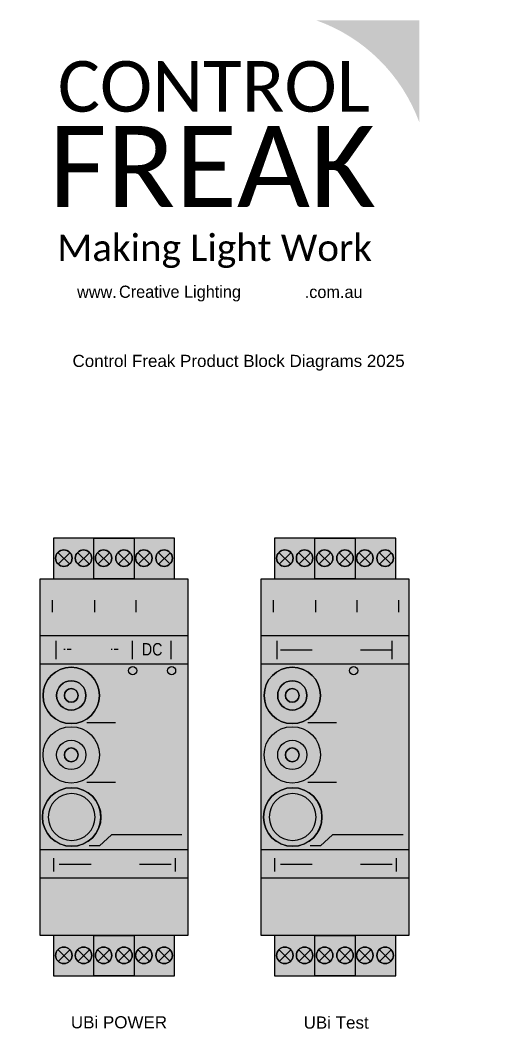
# Model space of a CAD drawing. Header units: millimetres. Extents: x -41 to 354635, y 12 to 309.
# Drawn here: x 183.2 to 300.9, y 13 to 261.9 of the extents above; entities that cross this region are included whole.
import ezdxf

# ---------------------------------------------------------------- set-up
doc = ezdxf.new("R2010")
doc.units = ezdxf.units.MM
doc.linetypes.add('AGI32-Dot', pattern=[0.25, 0, -0.25])
doc.linetypes.add('BORDERX2', pattern=[3.5, 1, -0.5, 1, -0.5, 0, -0.5])
doc.styles.add('ARIALN', font='ARIALN.TTF')
doc.styles.add('MtXpl_Calibri', font='', dxfattribs={"height": 0.2})
doc.styles.get("Standard").update_dxf_attribs({"font": 'arial.ttf'})
doc.styles.get('MtXpl_Calibri').set_extended_font_data('Calibri')

# ---------------------------------------------------------------- blocks, each defined once
blk = doc.blocks.new('CF_UBI_TEST')
h = blk.add_hatch(color=3)
h.dxf.hatch_style = 1
h.paths.add_polyline_path([(13.19, 98.01), (3.28, 98.01), (3.28, 88.01), (13.19, 88.01)])
h = blk.add_hatch(color=3)
h.dxf.hatch_style = 1
h.paths.add_polyline_path([(23.15, 88.01), (13.19, 88.01), (13.19, 98.01), (23.15, 98.01)])
h = blk.add_hatch(color=3)
h.dxf.hatch_style = 1
h.paths.add_polyline_path([(23.15, 88.01), (33.18, 88.01), (33.18, 98.01), (23.15, 98.01)])
at = {"true_color": 0xffffff}
for points in [[(7.86, 93.1, 1), (3.79, 93.1, 1)], [(12.72, 93.1, 1), (8.66, 93.1, 1)], [(17.67, 93.1, 1), (13.61, 93.1, 1)], [(22.7, 93.1, 1), (18.64, 93.1, 1)], [(27.61, 93.1, 1), (23.55, 93.1, 1)], [(32.61, 93.1, 1), (28.55, 93.1, 1)], [(7.86, -4.91, 1), (3.79, -4.91, 1)], [(12.72, -4.91, 1), (8.66, -4.91, 1)], [(17.67, -4.91, 1), (13.61, -4.91, 1)], [(22.7, -4.91, 1), (18.64, -4.91, 1)], [(27.61, -4.91, 1), (23.55, -4.91, 1)], [(32.61, -4.91, 1), (28.55, -4.91, 1)]]:
    blk.add_hatch(color=7, dxfattribs=at).paths.add_polyline_path(points)
at = {"true_color": 0x000000}
blk.add_hatch(color=18, dxfattribs=at).paths.add_polyline_path([(36.46, 0), (0, 0), (0, 88.01), (36.46, 88.01)])
for color, points in [(1, [(14.62, 59.23, 1), (0.7, 59.23, 1)]), (1, [(14.62, 59.23, 1), (0.7, 59.23, 1)]), (18, [(11.27, 59.23, 1), (4.05, 59.23, 1)]), (8, [(9.36, 59.23, 1), (5.96, 59.23, 1)]), (8, [(9.36, 44.56, 1), (5.96, 44.56, 1)])]:
    blk.add_hatch(color=color).paths.add_polyline_path(points)
at = {"true_color": 0xff8000}
for points in [[(14.98, 29.23, 1), (0.53, 29.23, 1)], [(13.54, 29.23, 1), (1.98, 29.23, 1)]]:
    blk.add_hatch(color=30, dxfattribs=at).paths.add_polyline_path(points)
at = {"true_color": 0x408080}
h = blk.add_hatch(color=137, dxfattribs=at)
h.paths.add_polyline_path([(14.98, 29.23, 1), (0.53, 29.23, 1)])
h.paths.add_polyline_path([(13.54, 29.23, 1), (1.98, 29.23, 1)])
h = blk.add_hatch(color=3)
h.dxf.hatch_style = 1
h.paths.add_polyline_path([(13.19, 0), (3.28, 0), (3.28, -10), (13.19, -10)])
h = blk.add_hatch(color=3)
h.dxf.hatch_style = 1
h.paths.add_polyline_path([(23.15, -10), (13.19, -10), (13.19, 0), (23.15, 0)])
h = blk.add_hatch(color=3)
h.dxf.hatch_style = 1
h.paths.add_polyline_path([(23.15, -10), (33.18, -10), (33.18, 0), (23.15, 0)])
at = {"color": 18, "ltscale": 0.5}
for p, q in [((4.42, 94.44), (7.28, 91.58)), ((4.51, 91.67), (7.37, 94.53)), ((9.28, 94.44), (12.14, 91.58)), ((9.37, 91.67), (12.23, 94.53)), ((14.23, 94.44), (17.09, 91.58)), ((14.32, 91.67), (17.18, 94.53)), ((19.27, 94.44), (22.13, 91.58)), ((19.36, 91.67), (22.22, 94.53)), ((24.18, 94.44), (27.04, 91.58)), ((24.27, 91.67), (27.13, 94.53)), ((29.18, 94.44), (32.04, 91.58)), ((29.26, 91.67), (32.12, 94.53)), ((4.42, -3.57), (7.28, -6.43)), ((4.51, -6.34), (7.37, -3.48)), ((9.28, -3.57), (12.14, -6.43)), ((9.37, -6.34), (12.23, -3.48)), ((14.23, -3.57), (17.09, -6.43)), ((14.32, -6.34), (17.18, -3.48)), ((19.27, -3.57), (22.13, -6.43)), ((19.36, -6.34), (22.22, -3.48)), ((24.18, -3.57), (27.04, -6.43)), ((24.27, -6.34), (27.13, -3.48)), ((29.18, -3.57), (32.04, -6.43)), ((29.26, -6.34), (32.12, -3.48))]:
    blk.add_line(p, q, dxfattribs=at)
at = {"color": 7, "linetype": 'Continuous'}
for p, q in [((2.96, 82.76), (2.96, 79.78)), ((13.38, 82.76), (13.38, 79.78)), ((23.61, 82.76), (23.61, 79.78)), ((33.89, 82.76), (33.89, 79.78)), ((4.71, 70.44), (12.56, 70.44)), ((24.49, 70.44), (32.34, 70.44)), ((3.39, 15.77), (3.39, 19.06)), ((4.71, 17.63), (12.56, 17.63)), ((24.49, 17.63), (32.34, 17.63)), ((33.41, 15.77), (33.41, 19.06))]:
    blk.add_line(p, q, dxfattribs=at)
for points in [[(3.28, 88.01), (33.18, 88.01), (33.18, 98.01), (3.28, 98.01)], [(13.19, 98.01), (3.28, 98.01), (3.28, 88.01), (13.19, 88.01)], [(23.15, 88.01), (13.19, 88.01), (13.19, 98.01), (23.15, 98.01)], [(23.15, 88.01), (33.18, 88.01), (33.18, 98.01), (23.15, 98.01)], [(3.28, -10), (33.18, -10), (33.18, 0), (3.28, 0)], [(13.19, 0), (3.28, 0), (3.28, -10), (13.19, -10)], [(23.15, -10), (13.19, -10), (13.19, 0), (23.15, 0)], [(23.15, -10), (33.18, -10), (33.18, 0), (23.15, 0)]]:
    blk.add_lwpolyline(points, close=True)
for points in [[(7.86, 93.1, 1), (3.79, 93.1, 1)], [(7.86, 93.1, 1), (3.79, 93.1, 1)], [(12.72, 93.1, 1), (8.66, 93.1, 1)], [(12.72, 93.1, 1), (8.66, 93.1, 1)], [(17.67, 93.1, 1), (13.61, 93.1, 1)], [(17.67, 93.1, 1), (13.61, 93.1, 1)], [(22.7, 93.1, 1), (18.64, 93.1, 1)], [(22.7, 93.1, 1), (18.64, 93.1, 1)], [(27.61, 93.1, 1), (23.55, 93.1, 1)], [(27.61, 93.1, 1), (23.55, 93.1, 1)], [(32.61, 93.1, 1), (28.55, 93.1, 1)], [(32.61, 93.1, 1), (28.55, 93.1, 1)], [(7.86, -4.91, 1), (3.79, -4.91, 1)], [(7.86, -4.91, 1), (3.79, -4.91, 1)], [(12.72, -4.91, 1), (8.66, -4.91, 1)], [(12.72, -4.91, 1), (8.66, -4.91, 1)], [(17.67, -4.91, 1), (13.61, -4.91, 1)], [(17.67, -4.91, 1), (13.61, -4.91, 1)], [(22.7, -4.91, 1), (18.64, -4.91, 1)], [(22.7, -4.91, 1), (18.64, -4.91, 1)], [(27.61, -4.91, 1), (23.55, -4.91, 1)], [(27.61, -4.91, 1), (23.55, -4.91, 1)], [(32.61, -4.91, 1), (28.55, -4.91, 1)], [(32.61, -4.91, 1), (28.55, -4.91, 1)]]:
    blk.add_lwpolyline(points, format="xyb", close=True)
at = {"color": 9}
blk.add_lwpolyline([(36.46, 0), (0, 0), (0, 88.01), (36.46, 88.01)], close=True, dxfattribs=at)
at = {"color": 137}
for points in [[(36.46, 66.91), (0, 66.91), (0, 74.01), (36.46, 74.01)], [(36.46, 14.1), (0, 14.1), (0, 21.2), (36.46, 21.2)]]:
    blk.add_lwpolyline(points, close=True, dxfattribs=at)
at = {"color": 7, "linetype": 'Continuous'}
for points in [[(3.83, 72.71), (3.83, 68.19)], [(32.21, 72.71), (32.21, 68.19)]]:
    blk.add_lwpolyline(points, dxfattribs=at)
at = {"color": 1}
for points in [[(14.62, 59.23, 1), (0.7, 59.23, 1)], [(14.62, 59.23, 1), (0.7, 59.23, 1)], [(11.27, 59.23, 1), (4.05, 59.23, 1)], [(9.36, 59.23, 1), (5.96, 59.23, 1)], [(9.36, 44.56, 1), (5.96, 44.56, 1)], [(14.98, 29.23, 1), (0.53, 29.23, 1)], [(14.98, 29.23, 1), (0.53, 29.23, 1)], [(13.54, 29.23, 1), (1.98, 29.23, 1)], [(13.54, 29.23, 1), (1.98, 29.23, 1)], [(13.54, 29.23, 1), (1.98, 29.23, 1)]]:
    blk.add_lwpolyline(points, format="xyb", close=True, dxfattribs=at)
at = {"color": 137}
for points in [[(18.55, 52.44), (11.53, 52.44)], [(18.55, 37.77), (11.53, 37.77)]]:
    blk.add_lwpolyline(points, dxfattribs=at)
at = {"color": 1}
blk.add_lwpolyline([(34.99, 24.87), (17.61, 24.87), (14.65, 22.08), (12.1, 22.08)], dxfattribs=at)
at = {"ltscale": 0.5}
for centre in [(5.82, 93.1), (10.69, 93.1), (15.64, 93.1), (20.67, 93.1), (25.58, 93.1), (30.58, 93.1), (5.82, -4.91), (10.69, -4.91), (15.64, -4.91), (20.67, -4.91), (25.58, -4.91), (30.58, -4.91)]:
    blk.add_circle(centre, 2.03, dxfattribs=at)
at = {"color": 1}
for radius in [6.96, 3.61]:
    blk.add_circle((7.66, 59.23), radius, dxfattribs=at)
at = {"color": 7, "linetype": 'Continuous'}
blk.add_circle((22.82, 65.35), 1, dxfattribs=at)
at = {"color": 18}
for centre in [(7.66, 59.23), (7.66, 44.56)]:
    blk.add_circle(centre, 1.7, dxfattribs=at)
at = {"color": 137}
for radius in [6.96, 3.61]:
    blk.add_circle((7.66, 44.56), radius, dxfattribs=at)
at = {"color": 30}
blk.add_circle((7.76, 29.23), 7.23, dxfattribs=at)
at = {"color": 7, "attachment_point": 1, "style": 'ARIALN'}
for s, insert, char_height, width in [('{\\H1x;DA}', (4.22, 82.42), 2.098, 51938.4365), ('{\\H1x;DA}', (9.14, 82.42), 2.098, 51938.4365), ('{\\H1x;DA}', (14.3, 82.42), 2.098, 51938.4365), ('{\\H1x;DA}', (19.13, 82.42), 2.098, 51938.4365), ('{\\H1x;DA}', (24.57, 82.42), 2.098, 51938.4365), ('{\\H1x;DA}', (29.41, 82.42), 2.098, 51938.4365), ('{\\H1x;DALI}', (14.37, 72.16), 3.6951, 354377.8999), ('TEST', (19.97, 62.97), 1.9, 51938.4365), ('{\\fCentury Gothic|b0|i0|c0|p0;CONTROL}', (20.15, 59.83), 2.25, 70729.6745), ('DA', (15.88, 54.76), 1.77, 43809.204), ('{\\fCalibri|b0|i0|c0|p0;FREAK}', (20.44, 56.4), 3.7, 113759.6401), ('UBi', (20.4, 50.87), 8.7, 280539.2998), ('DA', (15.88, 40.08), 1.77, 43809.204), ('TEST', (24.19, 35.96), 2.5, 152994.4125), ('WARNING', (21.05, 28.09), 2.528, 273204.308), ('Overvoltage', (21.1, 24.44), 2.3, 245883.8772), ('{\\H1x;DALI}', (14.37, 19.34), 3.6951, 354377.8999), ('{\\H1x;DA}', (4.59, 8.29), 2.098, 51938.4365), ('{\\H1x;DA}', (9.43, 8.29), 2.098, 51938.4365), ('{\\H1x;DA}', (14.3, 8.29), 2.098, 51938.4365), ('{\\H1x;DA}', (19.13, 8.29), 2.098, 51938.4365), ('{\\H1x;DA}', (23.92, 8.29), 2.098, 51938.4365), ('{\\H1x;DA}', (28.75, 8.29), 2.098, 51938.4365)]:
    blk.add_mtext(s, dxfattribs=dict(at, insert=insert, char_height=char_height, width=width))
at = {"flags": 1}
for tag, p in [('DA1+', (5.85, 93.01)), ('DA1-', (10.71, 93.01)), ('DA2+', (15.66, 93.01)), ('DA2-', (20.7, 93.01)), ('DA3+', (5.85, -5)), ('DA3-', (10.71, -5)), ('DA4+', (15.66, -5)), ('DA4-', (20.7, -5)), ('DA5+', (25.61, -5)), ('DA5-', (30.61, -5))]:
    blk.add_attdef(tag, p, '', height=1, dxfattribs=at)
blk = doc.blocks.new('CF_EDIDIO_4P')
at = {"color": 7, "width": 51938.4365, "attachment_point": 1, "style": 'ARIALN'}
for s, insert, char_height in [('{\\H1x;+}', (7.75, 84.67), 2.2), ('-', (12.97, 84.68), 2.2), ('{\\H1x;+}', (22.75, 84.67), 2.2), ('-', (27.97, 84.68), 2.2), ('{\\H1x;IR}', (42.19, 84.68), 2.2), ('3V3', (50.87, 84.7), 2.2), ('-', (58.05, 84.67), 2.2), ('+', (62.84, 84.7), 2.2), ('{\\H0.88x;DATA 1}', (9.26, 79.44), 2.5), ('{\\H0.88x;DATA 2}', (24.26, 79.44), 2.5), ('{\\H0.88x;LG}', (36.99, 79.44), 2.5), ('{\\H0.88x;LG}', (46.99, 79.44), 2.5), ('{\\H0.88x;24V}', (58.67, 79.44), 2.5), ('{\\H0.88x;DALI / DMX LINES}', (9.63, 71.58), 2.5), ('{\\H0.88x;AUXILARY}', (39.6, 71.58), 2.5), ('{\\H0.88x;DC IN}', (57.74, 71.58), 2.5), ('{\\H0.88x;ETHERNET PORT}', (26.05, 18.63), 2.5), ('INPUTS', (21.35, 11.59), 2.2), ('I/O', (54.42, 11.59), 2.2), ('{\\H0.88x;1}', (7.27, 6.27), 2.5), ('{\\H0.88x;2}', (12.2, 6.27), 2.5), ('{\\H0.88x;3}', (17.24, 6.27), 2.5), ('{\\H0.88x;4}', (22.27, 6.27), 2.5), ('{\\H0.88x;5}', (27.22, 6.27), 2.5), ('{\\H0.88x;6}', (32.22, 6.27), 2.5), ('{\\H0.88x;7}', (37.27, 6.27), 2.5), ('{\\H0.88x;8}', (42.27, 6.27), 2.5), ('{\\H0.88x;9}', (47.27, 6.27), 2.5), ('{\\H0.88x;10}', (51.61, 6.27), 2.5), ('{\\H0.88x;11}', (56.68, 6.27), 2.5), ('{\\H0.88x;12}', (61.68, 6.27), 2.5)]:
    blk.add_mtext(s, dxfattribs=dict(at, insert=insert, char_height=char_height))
at = {"color": 1, "attachment_point": 1, "style": 'ARIALN'}
for s, insert, char_height, width in [('{\\fCalibri|b0|i0|c0|p0;\\H1x;CONTROL}', (50.36, 60.55), 2.8202, 84508.1874), ('\\fCalibri|b0|i0|c0|p0;FREAK', (50.3, 56.88), 4.452, 131949.2102)]:
    blk.add_mtext(s, dxfattribs=dict(at, insert=insert, char_height=char_height, width=width))
at = {"color": 7, "true_color": 0xffffff, "attachment_point": 1, "style": 'ARIALN'}
for s, insert, char_height, width in [('{\\fCalibri|b0|i0|c0|p0;Mon    12:10\\P18/12/2025\\PProfile 1}', (7.45, 59.41), 1.8, 52714.6545), ('{\\fCalibri|b0|i0|c0|p0;DC IN}', (32.89, 56.82), 2, 59475.4828), ('{\\fCalibri|b0|i0|c0|p0;Made In Australia}', (6.79, 47.74), 2, 65423.0311), ('{\\fCalibri|b0|i0|c0|p0;DATA}', (33.07, 44.83), 2, 59475.4828), ('{\\fCalibri|b0|i0|c0|p0;24VDC IN <400mA}', (6.79, 42.96), 1.9, 65423.0311)]:
    blk.add_mtext(s, dxfattribs=dict(at, insert=insert, char_height=char_height, width=width))
at = {"insert": (40.13, 32.97), "char_height": 2.5, "width": 67315.9244, "attachment_point": 1, "style": 'ARIALN'}
blk.add_mtext('{\\fCalibri|b0|i0|c0|p0;\\c16777215;Network Enabled\\C7;}', dxfattribs=at)
at = {"flags": 1}
for tag, p in [('DA1+', (8.63, 93.01)), ('DA1-', (13.5, 93.01)), ('DA1G', (18.45, 93.01)), ('DA2+', (23.48, 93.01)), ('DA2-', (28.39, 93.01)), ('DA2G', (33.39, 93.01)), ('PWR_NEG', (58.52, 93.18)), ('PWR_POS', (63.51, 93.18)), ('IN1', (8.44, -5.08)), ('IN2', (13.3, -5.07)), ('IN3', (18.25, -5.08)), ('IN4', (23.29, -5.08)), ('IN5', (28.2, -5.08)), ('IN6', (33.19, -5.08)), ('IN7', (38.47, -5)), ('IN8', (43.34, -5)), ('IN9', (48.29, -5)), ('IN10', (53.33, -5)), ('IN11', (58.24, -5)), ('IN12', (63.23, -5))]:
    blk.add_attdef(tag, p, '', height=1, dxfattribs=at)
blk = doc.blocks.new('CF_UBI_POWER')
h = blk.add_hatch(color=3)
h.dxf.hatch_style = 1
h.paths.add_polyline_path([(13.19, 98.01), (3.28, 98.01), (3.28, 88.01), (13.19, 88.01)])
h = blk.add_hatch(color=3)
h.dxf.hatch_style = 1
h.paths.add_polyline_path([(23.15, 88.01), (13.19, 88.01), (13.19, 98.01), (23.15, 98.01)])
h = blk.add_hatch(color=250)
h.dxf.hatch_style = 1
h.paths.add_polyline_path([(23.15, 88.01), (33.18, 88.01), (33.18, 98.01), (23.15, 98.01)])
at = {"true_color": 0xffffff}
for points in [[(7.86, 93.1, 1), (3.79, 93.1, 1)], [(12.72, 93.1, 1), (8.66, 93.1, 1)], [(17.67, 93.1, 1), (13.61, 93.1, 1)], [(22.7, 93.1, 1), (18.64, 93.1, 1)], [(27.61, 93.1, 1), (23.55, 93.1, 1)], [(32.61, 93.1, 1), (28.55, 93.1, 1)], [(7.86, -4.91, 1), (3.79, -4.91, 1)], [(12.72, -4.91, 1), (8.66, -4.91, 1)], [(17.67, -4.91, 1), (13.61, -4.91, 1)], [(22.7, -4.91, 1), (18.64, -4.91, 1)], [(27.61, -4.91, 1), (23.55, -4.91, 1)], [(32.61, -4.91, 1), (28.55, -4.91, 1)]]:
    blk.add_hatch(color=7, dxfattribs=at).paths.add_polyline_path(points)
at = {"true_color": 0x000000}
blk.add_hatch(color=18, dxfattribs=at).paths.add_polyline_path([(36.46, 0), (0, 0), (0, 88.01), (36.46, 88.01)])
for color, points in [(1, [(14.62, 59.23, 1), (0.7, 59.23, 1)]), (1, [(14.62, 59.23, 1), (0.7, 59.23, 1)]), (18, [(11.27, 59.23, 1), (4.05, 59.23, 1)]), (8, [(9.36, 59.23, 1), (5.96, 59.23, 1)]), (8, [(9.36, 44.56, 1), (5.96, 44.56, 1)])]:
    blk.add_hatch(color=color).paths.add_polyline_path(points)
at = {"true_color": 0xff8000}
for points in [[(14.98, 29.23, 1), (0.53, 29.23, 1)], [(13.54, 29.23, 1), (1.98, 29.23, 1)]]:
    blk.add_hatch(color=30, dxfattribs=at).paths.add_polyline_path(points)
at = {"true_color": 0x408080}
h = blk.add_hatch(color=137, dxfattribs=at)
h.paths.add_polyline_path([(14.98, 29.23, 1), (0.53, 29.23, 1)])
h.paths.add_polyline_path([(13.54, 29.23, 1), (1.98, 29.23, 1)])
h = blk.add_hatch(color=3)
h.dxf.hatch_style = 1
h.paths.add_polyline_path([(13.19, 0), (3.28, 0), (3.28, -10), (13.19, -10)])
h = blk.add_hatch(color=3)
h.dxf.hatch_style = 1
h.paths.add_polyline_path([(23.15, -10), (13.19, -10), (13.19, 0), (23.15, 0)])
h = blk.add_hatch(color=3)
h.dxf.hatch_style = 1
h.paths.add_polyline_path([(23.15, -10), (33.18, -10), (33.18, 0), (23.15, 0)])
at = {"color": 18, "ltscale": 0.5}
for p, q in [((4.42, 94.44), (7.28, 91.58)), ((4.51, 91.67), (7.37, 94.53)), ((9.28, 94.44), (12.14, 91.58)), ((9.37, 91.67), (12.23, 94.53)), ((14.23, 94.44), (17.09, 91.58)), ((14.32, 91.67), (17.18, 94.53)), ((19.27, 94.44), (22.13, 91.58)), ((19.36, 91.67), (22.22, 94.53)), ((24.18, 94.44), (27.04, 91.58)), ((24.27, 91.67), (27.13, 94.53)), ((29.18, 94.44), (32.04, 91.58)), ((29.26, 91.67), (32.12, 94.53)), ((4.42, -3.57), (7.28, -6.43)), ((4.51, -6.34), (7.37, -3.48)), ((9.28, -3.57), (12.14, -6.43)), ((9.37, -6.34), (12.23, -3.48)), ((14.23, -3.57), (17.09, -6.43)), ((14.32, -6.34), (17.18, -3.48)), ((19.27, -3.57), (22.13, -6.43)), ((19.36, -6.34), (22.22, -3.48)), ((24.18, -3.57), (27.04, -6.43)), ((24.27, -6.34), (27.13, -3.48)), ((29.18, -3.57), (32.04, -6.43)), ((29.26, -6.34), (32.12, -3.48))]:
    blk.add_line(p, q, dxfattribs=at)
at = {"color": 7, "linetype": 'Continuous'}
for p, q in [((2.96, 82.76), (2.96, 79.78)), ((13.38, 82.76), (13.38, 79.78)), ((23.61, 82.76), (23.61, 79.78)), ((3.39, 15.77), (3.39, 19.06)), ((4.71, 17.63), (12.56, 17.63)), ((24.49, 17.63), (32.34, 17.63)), ((33.41, 15.77), (33.41, 19.06))]:
    blk.add_line(p, q, dxfattribs=at)
for points in [[(3.28, 88.01), (33.18, 88.01), (33.18, 98.01), (3.28, 98.01)], [(13.19, 98.01), (3.28, 98.01), (3.28, 88.01), (13.19, 88.01)], [(23.15, 88.01), (13.19, 88.01), (13.19, 98.01), (23.15, 98.01)], [(23.15, 88.01), (33.18, 88.01), (33.18, 98.01), (23.15, 98.01)], [(3.28, -10), (33.18, -10), (33.18, 0), (3.28, 0)], [(13.19, 0), (3.28, 0), (3.28, -10), (13.19, -10)], [(23.15, -10), (13.19, -10), (13.19, 0), (23.15, 0)], [(23.15, -10), (33.18, -10), (33.18, 0), (23.15, 0)]]:
    blk.add_lwpolyline(points, close=True)
for points in [[(7.86, 93.1, 1), (3.79, 93.1, 1)], [(7.86, 93.1, 1), (3.79, 93.1, 1)], [(12.72, 93.1, 1), (8.66, 93.1, 1)], [(12.72, 93.1, 1), (8.66, 93.1, 1)], [(17.67, 93.1, 1), (13.61, 93.1, 1)], [(17.67, 93.1, 1), (13.61, 93.1, 1)], [(22.7, 93.1, 1), (18.64, 93.1, 1)], [(22.7, 93.1, 1), (18.64, 93.1, 1)], [(27.61, 93.1, 1), (23.55, 93.1, 1)], [(27.61, 93.1, 1), (23.55, 93.1, 1)], [(32.61, 93.1, 1), (28.55, 93.1, 1)], [(32.61, 93.1, 1), (28.55, 93.1, 1)], [(7.86, -4.91, 1), (3.79, -4.91, 1)], [(7.86, -4.91, 1), (3.79, -4.91, 1)], [(12.72, -4.91, 1), (8.66, -4.91, 1)], [(12.72, -4.91, 1), (8.66, -4.91, 1)], [(17.67, -4.91, 1), (13.61, -4.91, 1)], [(17.67, -4.91, 1), (13.61, -4.91, 1)], [(22.7, -4.91, 1), (18.64, -4.91, 1)], [(22.7, -4.91, 1), (18.64, -4.91, 1)], [(27.61, -4.91, 1), (23.55, -4.91, 1)], [(27.61, -4.91, 1), (23.55, -4.91, 1)], [(32.61, -4.91, 1), (28.55, -4.91, 1)], [(32.61, -4.91, 1), (28.55, -4.91, 1)]]:
    blk.add_lwpolyline(points, format="xyb", close=True)
at = {"color": 9}
blk.add_lwpolyline([(36.46, 0), (0, 0), (0, 88.01), (36.46, 88.01)], close=True, dxfattribs=at)
at = {"color": 137}
for points in [[(36.46, 66.91), (0, 66.91), (0, 74.01), (36.46, 74.01)], [(36.46, 14.1), (0, 14.1), (0, 21.2), (36.46, 21.2)]]:
    blk.add_lwpolyline(points, close=True, dxfattribs=at)
at = {"color": 7, "linetype": 'Continuous'}
for points in [[(3.83, 72.71), (3.83, 68.19)], [(22.7, 72.71), (22.7, 68.19)], [(32.21, 72.71), (32.21, 68.19)]]:
    blk.add_lwpolyline(points, dxfattribs=at)
at = {"color": 7, "linetype": 'BORDERX2'}
for points in [[(7.65, 70.6), (5.85, 70.6)], [(19.26, 70.6), (17.47, 70.6)]]:
    blk.add_lwpolyline(points, dxfattribs=at)
at = {"color": 1}
for points in [[(14.62, 59.23, 1), (0.7, 59.23, 1)], [(14.62, 59.23, 1), (0.7, 59.23, 1)], [(11.27, 59.23, 1), (4.05, 59.23, 1)], [(9.36, 59.23, 1), (5.96, 59.23, 1)], [(9.36, 44.56, 1), (5.96, 44.56, 1)], [(14.98, 29.23, 1), (0.53, 29.23, 1)], [(14.98, 29.23, 1), (0.53, 29.23, 1)], [(13.54, 29.23, 1), (1.98, 29.23, 1)], [(13.54, 29.23, 1), (1.98, 29.23, 1)], [(13.54, 29.23, 1), (1.98, 29.23, 1)]]:
    blk.add_lwpolyline(points, format="xyb", close=True, dxfattribs=at)
at = {"color": 137}
for points in [[(18.55, 52.44), (11.53, 52.44)], [(18.55, 37.77), (11.53, 37.77)]]:
    blk.add_lwpolyline(points, dxfattribs=at)
at = {"color": 1}
blk.add_lwpolyline([(34.99, 24.87), (17.61, 24.87), (14.65, 22.08), (12.1, 22.08)], dxfattribs=at)
at = {"ltscale": 0.5}
for centre in [(5.82, 93.1), (10.69, 93.1), (15.64, 93.1), (20.67, 93.1), (25.58, 93.1), (30.58, 93.1), (5.82, -4.91), (10.69, -4.91), (15.64, -4.91), (20.67, -4.91), (25.58, -4.91), (30.58, -4.91)]:
    blk.add_circle(centre, 2.03, dxfattribs=at)
at = {"color": 1}
for radius in [6.96, 3.61]:
    blk.add_circle((7.66, 59.23), radius, dxfattribs=at)
at = {"color": 7, "linetype": 'Continuous'}
for centre in [(22.82, 65.35), (32.43, 65.35)]:
    blk.add_circle(centre, 1, dxfattribs=at)
at = {"color": 18}
for centre in [(7.66, 59.23), (7.66, 44.56)]:
    blk.add_circle(centre, 1.7, dxfattribs=at)
at = {"color": 137}
for radius in [6.96, 3.61]:
    blk.add_circle((7.66, 44.56), radius, dxfattribs=at)
at = {"color": 30}
blk.add_circle((7.76, 29.23), 7.23, dxfattribs=at)
at = {"color": 7, "attachment_point": 1, "style": 'ARIALN'}
for s, insert, char_height, width in [('{\\H1x;DA}', (4.22, 82.42), 2.098, 51938.4365), ('{\\H1x;DA}', (9.14, 82.42), 2.098, 51938.4365), ('{\\H1x;DA}', (14.3, 82.42), 2.098, 51938.4365), ('{\\H1x;DA}', (19.13, 82.42), 2.098, 51938.4365), ('-', (25.29, 82.42), 2.1, 51938.4365), ('+', (30, 82.42), 2.1, 51938.4365), ('DC', (25.09, 72.15), 3.067, 51938.4365), ('{\\H0.8119x;DALI }', (9.54, 72.1), 3.6951, 354377.8999), ('TEST', (19.97, 62.97), 1.9, 51938.4365), ('DC IN', (29.33, 62.97), 1.9, 51938.4365), ('{\\fCentury Gothic|b0|i0|c0|p0;CONTROL}', (20.15, 59.83), 2.25, 70729.6745), ('DA', (15.88, 54.76), 1.77, 43809.204), ('{\\fCalibri|b0|i0|c0|p0;FREAK}', (20.44, 56.4), 3.7, 113759.6401), ('UBi', (20.4, 50.87), 8.7, 280539.2998), ('DA', (15.88, 40.08), 1.77, 43809.204), ('POWER', (20.95, 41.23), 3.3, 152994.4125), ('TEST', (24.19, 35.96), 2.5, 152994.4125), ('WARNING', (21.05, 28.09), 2.528, 273204.308), ('Overvoltage', (21.1, 24.44), 2.3, 245883.8772), ('{\\H1x;DALI}', (14.37, 19.34), 3.6951, 354377.8999), ('{\\H1x;DA}', (4.59, 8.29), 2.098, 51938.4365), ('{\\H1x;DA}', (9.43, 8.29), 2.098, 51938.4365), ('{\\H1x;DA}', (14.3, 8.29), 2.098, 51938.4365), ('{\\H1x;DA}', (19.13, 8.29), 2.098, 51938.4365), ('{\\H1x;DA}', (23.92, 8.29), 2.098, 51938.4365), ('{\\H1x;DA}', (28.75, 8.29), 2.098, 51938.4365)]:
    blk.add_mtext(s, dxfattribs=dict(at, insert=insert, char_height=char_height, width=width))
at = {"flags": 1}
for tag, p in [('DA1+', (5.85, 93.01)), ('DA1-', (10.71, 93.01)), ('DA2+', (15.66, 93.01)), ('DA2-', (20.7, 93.01)), ('PWR_NEG', (25.61, 93.01)), ('PWR_POS', (30.6, 93.01)), ('DA3+', (5.85, -5)), ('DA3-', (10.71, -5)), ('DA4+', (15.66, -5)), ('DA4-', (20.7, -5)), ('DA5+', (25.61, -5)), ('DA5-', (30.61, -5))]:
    blk.add_attdef(tag, p, '', height=1, dxfattribs=at)
blk = doc.blocks.new('CF_EDIDIO_6P')
at = {"color": 7, "attachment_point": 1, "style": 'ARIALN'}
for s, insert, char_height, width in [('{\\H1x;+}', (10.21, 84.39), 2.2, 51938.4365), ('-', (15.44, 84.4), 2.2, 51938.4365), ('{\\H1x;+}', (25.21, 84.39), 2.2, 51938.4365), ('-', (30.44, 84.4), 2.2, 51938.4365), ('{\\H1x;+}', (40.21, 84.39), 2.2, 51938.4365), ('-', (45.44, 84.4), 2.2, 51938.4365), ('{\\H1x;+}', (55.21, 84.39), 2.2, 51938.4365), ('-', (60.44, 84.4), 2.2, 51938.4365), ('{\\H1x;IR}', (74.65, 84.4), 2.2, 51938.4365), ('3V3', (83.33, 84.42), 2.2, 51938.4365), ('-', (90.52, 84.39), 2.2, 51938.4365), ('+', (95.3, 84.42), 2.2, 51938.4365), ('{\\H0.88x;DATA 1}', (11.73, 79.12), 2.5, 51938.4365), ('{\\H0.88x;DATA 2}', (26.73, 79.12), 2.5, 51938.4365), ('{\\H0.88x;DATA 3}', (41.73, 79.12), 2.5, 51938.4365), ('{\\H0.88x;DATA 4}', (56.73, 79.12), 2.5, 51938.4365), ('{\\H0.88x;LG}', (69.46, 79.08), 2.5, 51938.4365), ('{\\H0.88x;LG}', (79.46, 79.08), 2.5, 51938.4365), ('{\\H0.88x;24V}', (91.13, 79.08), 2.5, 51938.4365), ('{\\H0.88x;DALI / DMX LINES}', (27.81, 71.25), 2.5, 51938.4365), ('{\\H0.88x;AUXILARY}', (72.06, 71.25), 2.5, 51938.4365), ('{\\H0.88x;DC IN}', (90.21, 71.25), 2.5, 51938.4365), ('{\\fCalibri|b0|i0|c0|p0;\\H1x;CONTROL}', (6.75, 31.4), 1.6772, 50256.677), ('\\fCalibri|b0|i0|c0|p0;FREAK', (6.75, 29.21), 2.6476, 78469.6046), ('{\\fCalibri|b0|i1|c0|p0;Making Light Work}', (6.76, 26.09), 1.3083, 38906.7837), ('{\\H0.88x;ETHERNET PORT}', (44.11, 18.8), 2.5, 51938.4365), ('INPUTS', (38.38, 12.05), 2.2, 51938.4365), ('I/O', (87.6, 12.05), 2.2, 51938.4365), ('{\\H0.88x;1}', (10.33, 6.34), 2.5, 51938.4365), ('{\\H0.88x;2}', (15.26, 6.34), 2.5, 51938.4365), ('{\\H0.88x;3}', (20.3, 6.34), 2.5, 51938.4365), ('{\\H0.88x;4}', (25.33, 6.34), 2.5, 51938.4365), ('{\\H0.88x;5}', (30.28, 6.34), 2.5, 51938.4365), ('{\\H0.88x;6}', (35.28, 6.34), 2.5, 51938.4365), ('{\\H0.88x;7}', (40.33, 6.34), 2.5, 51938.4365), ('{\\H0.88x;8}', (45.33, 6.34), 2.5, 51938.4365), ('{\\H0.88x;9}', (50.09, 6.34), 2.5, 51938.4365), ('{\\H0.88x;10}', (54.62, 6.34), 2.5, 51938.4365), ('{\\H0.88x;11}', (59.62, 6.34), 2.5, 51938.4365), ('{\\H0.88x;12}', (64.75, 6.34), 2.5, 51938.4365), ('{\\H0.88x;13}', (69.73, 6.34), 2.5, 51938.4365), ('{\\H0.88x;14}', (74.73, 6.34), 2.5, 51938.4365), ('{\\H0.88x;15}', (80.45, 6.34), 2.5, 51938.4365), ('{\\H0.88x;16}', (84.79, 6.34), 2.5, 51938.4365), ('{\\H0.88x;17}', (89.86, 6.34), 2.5, 51938.4365), ('{\\H0.88x;18}', (94.86, 6.34), 2.5, 51938.4365)]:
    blk.add_mtext(s, dxfattribs=dict(at, insert=insert, char_height=char_height, width=width))
at = {"ltscale": 0.5}
for tag, p in [('DA1+', (11.27, 92.5)), ('DA1-', (16.13, 92.5)), ('DA1G', (20.99, 92.5)), ('DA2+', (25.86, 92.5)), ('DA2-', (30.72, 92.5)), ('DA2G', (35.59, 92.49)), ('DA2+', (40.7, 92.5)), ('DA3-', (45.57, 92.5)), ('DA3G', (50.43, 92.49)), ('DA4+', (55.89, 92.57)), ('DA4-', (60.76, 92.57)), ('DA4G', (65.62, 92.57)), ('PWR_NEG', (90.64, 92.58)), ('PWR_POS', (95.51, 92.57)), ('IN1', (10.83, -5.08)), ('IN2', (15.69, -5.08)), ('IN3', (20.64, -5.08)), ('IN4', (25.68, -5.08)), ('IN5', (30.54, -5.08)), ('IN6', (35.49, -5.08)), ('IN7', (40.52, -5.08)), ('IN8', (45.44, -5.08)), ('IN9', (50.43, -5.08)), ('IN10', (55.72, -5)), ('IN11', (60.58, -5)), ('IN12', (65.53, -5)), ('IN13', (70.56, -5)), ('IN14', (75.47, -5)), ('IN15', (80.47, -5)), ('IN16', (85.5, -5)), ('IN17', (90.42, -5)), ('IN18', (95.41, -5))]:
    blk.add_attdef(tag, p, '', height=1, dxfattribs=at)

msp = doc.modelspace()

# ---------------------------------------------------------------- hatches: boundary and pattern name
msp.add_hatch(color=1).paths.add_polyline_path([(256.23, 261.86, -0.224066), (281.77, 236.64), (281.77, 261.86)])

# ---------------------------------------------------------------- block references
at = {"ltscale": 0.5}
for name, p in [('CF_EDIDIO_4P', (-40.83, 36.02)), ('CF_EDIDIO_6P', (39.12, 36.02)), ('CF_UBI_POWER', (188.19, 36.02))]:
    msp.add_blockref(name, p, dxfattribs=at)
msp.add_blockref('CF_UBI_TEST', (242.75, 36.02))

# ---------------------------------------------------------------- texts
at = {"color": 5, "ltscale": 0.5, "style": 'MtXpl_Calibri'}
for s, height, p in [('CONTROL', 12.5, (192.54, 239.27)), ('FREAK', 20, (190.27, 215.75)), ('Making Light Work', 6.5, (192.39, 202.44))]:
    msp.add_text(s, height=height, dxfattribs=at).set_placement(p)
at = {"color": 7, "linetype": 'AGI32-Dot', "char_height": 3, "attachment_point": 1}
for s, insert, width in [('\\fCentury Gothic|b0|i0|c0|p0;\\C1;www.', (197.28, 196.35), 21.9431), ('\\fCentury Gothic|b0|i0|c0|p0;Creative Lighting', (207.63, 196.36), 88.9787), ('\\fCentury Gothic|b0|i0|c0|p0;\\C1;.com.au', (253.48, 196.31), 33.4833)]:
    msp.add_mtext(s, dxfattribs=dict(at, insert=insert, width=width))
at = {"ltscale": 0.5, "char_height": 3, "width": 86.9466, "attachment_point": 3}
for s, insert in [('Control Freak Product Block Diagrams 2025', (278.14, 179.29)), ('UBi POWER', (219.5, 16.1)), ('UBi Test', (269.27, 16.03))]:
    msp.add_mtext(s, dxfattribs=dict(at, insert=insert))

doc.saveas('drawing.dxf')
